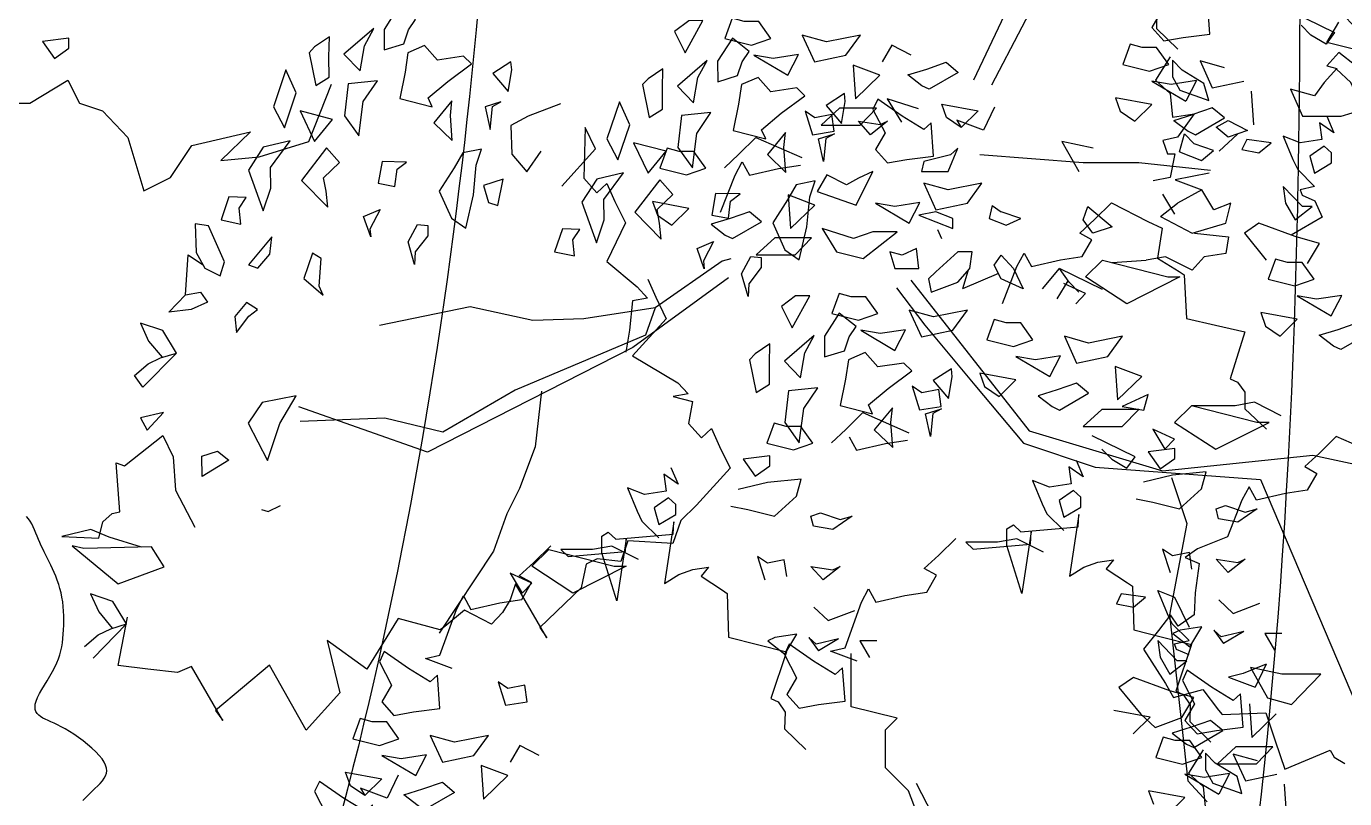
# Model space of a CAD drawing. Header units: metres. Extents: x 10 to 239, y 2 to 253.
# Drawn here: x 33.76 to 40.39, y 122.96 to 126.84 of the extents above; entities that cross this region are included whole.
import ezdxf

# ---------------------------------------------------------------- set-up
doc = ezdxf.new("R2010")
doc.units = ezdxf.units.M
doc.header["$MEASUREMENT"] = 0
doc.layers.add('1', color=7, linetype='Continuous')
doc.layers.add('cot200', color=9, linetype='Continuous')
doc.layers.add('barrera', color=7, linetype='Continuous', lineweight=0, true_color=0x9dbb63)
doc.layers.add('bloques ARBOLES', color=7, linetype='Continuous', true_color=0xb8d897)

# ---------------------------------------------------------------- blocks, each defined once
blk = doc.blocks.new('ARB5')
blk.add_lwpolyline([(-3197, -2897), (-3229, -2931), (-3262, -2963), (-3295, -2994), (-3327, -3024), (-3356, -3052), (-3383, -3079), (-3407, -3106), (-3425, -3133), (-3440, -3159), (-3449, -3186), (-3452, -3213), (-3449, -3242), (-3440, -3272), (-3425, -3304), (-3402, -3338), (-3372, -3374), (-3335, -3413), (-3294, -3452), (-3249, -3491), (-3201, -3530), (-3153, -3566), (-3104, -3600), (-3057, -3631), (-3012, -3657), (-2970, -3679), (-2931, -3699), (-2894, -3716), (-2860, -3731), (-2829, -3745), (-2800, -3759), (-2774, -3772), (-2751, -3787), (-2730, -3803), (-2714, -3821), (-2701, -3841), (-2694, -3864), (-2691, -3889), (-2694, -3919), (-2703, -3952), (-2719, -3989), (-2739, -4031), (-2764, -4075), (-2792, -4121), (-2820, -4168), (-2849, -4216), (-2877, -4264), (-2901, -4311), (-2922, -4356), (-2940, -4400), (-2954, -4443), (-2966, -4486), (-2975, -4528), (-2982, -4571), (-2987, -4615), (-2991, -4661), (-2994, -4707), (-2996, -4756), (-2997, -4805), (-2996, -4855), (-2994, -4905), (-2990, -4955), (-2985, -5004), (-2977, -5053), (-2967, -5100), (-2955, -5146), (-2942, -5190), (-2927, -5233), (-2911, -5275), (-2894, -5316), (-2877, -5355), (-2859, -5393), (-2841, -5429), (-2824, -5465), (-2806, -5499), (-2789, -5533), (-2773, -5567), (-2757, -5600), (-2741, -5633), (-2727, -5667), (-2713, -5701), (-2699, -5734), (-2686, -5768), (-2672, -5800), (-2657, -5830), (-2640, -5859), (-2621, -5885), (-2599, -5908)])
blk = doc.blocks.new('ARBOL22')
for points in [[(0.2961, 0.2167), (0.4461, 0.5042), (0.6051, 0.5828), (0.6248, 0.7006), (0.782, 0.7399), (0.9196, 0.8578), (0.9393, 1.015), (1.0179, 1.2704), (1.0375, 1.624)], [(0.2513, 0.2291), (0.3889, 0.5182), (0.6248, 0.6613), (0.7231, 0.7203), (0.9393, 0.8185), (0.9786, 0.956), (1.0565, 1.565)], [(0.7047, 0.3973), (0.7037, 0.3559), (0.7564, 0.3049)], [(-2.1403, 0.4452), (-2.2254, 0.3413), (-2.1403, 0.2657), (-2.1308, 0.2657), (-2.1119, 0.1713), (-2.0836, 0.1713), (-1.9891, 0.2279), (-1.9607, 0.1713), (-1.904, 0.1524), (-1.8413, 0.0868), (-1.8016, -0.0454), (-1.7355, -0.0123), (-1.6826, 0.067), (-1.5372, 0.1), (-1.611, 0.0296), (-1.5165, 0.039), (-1.3937, 0.0768), (-1.337, 0.2185)], [(0.8357, 0.3418), (0.8296, 0.4247)], [(0.7158, 0.3998), (0.6919, 0.3584)], [(1.0377, 0.3976), (1.1441, 0.3461), (1.1234, 0.3172), (1.0856, 0.3396), (1.0616, 0.3645)], [(1.1665, 0.3879), (1.1904, 0.3631), (1.2144, 0.3133), (1.1904, 0.3051), (1.1245, 0.3216), (1.1545, 0.3713)], [(0.6919, 0.3584), (0.7219, 0.3252)], [(0.7219, 0.3252), (0.7698, 0.3336)], [(0.7698, 0.3336), (0.8357, 0.3418)], [(0.0968, 0.29), (0.0489, 0.3149), (0.0249, 0.2734)], [(0.6381, 0.3169), (0.6201, 0.2672)], [(0.668, 0.3087), (0.6381, 0.3169)], [(0.7039, 0.3087), (0.668, 0.3087)], [(0.7339, 0.2672), (0.7039, 0.3087)], [(1.2144, 0.3133), (1.1965, 0.2636), (1.1545, 0.2969), (1.1245, 0.2636), (1.1497, 0.2567), (1.1186, 0.2222), (1.0945, 0.1891), (1.0347, 0.2056), (1.0647, 0.1394), (1.1604, 0.1394), (1.2144, 0.156), (1.1844, 0.2222), (1.1485, 0.2553)], [(0.6201, 0.2672), (0.686, 0.2507)], [(0.686, 0.2507), (0.7339, 0.2672)], [(0.7371, 0.286), (0.7012, 0.228)], [(0.743, 0.2777), (0.743, 0.2362)], [(0.7671, 0.2529), (0.743, 0.2777)], [(0.8117, 0.2756), (0.8416, 0.2092)], [(0.8716, 0.259), (0.8117, 0.2756)], [(0.743, 0.2362), (0.761, 0.2031)], [(0.8209, 0.2198), (0.7671, 0.2529)], [(0.7398, 0.2176), (0.6919, 0.2258)], [(0.6919, 0.2258), (0.7758, 0.1761)], [(0.7012, 0.228), (0.7371, 0.1949)], [(0.8021, 0.2272), (0.7398, 0.2176)], [(0.761, 0.2031), (0.833, 0.1782)], [(0.8021, 0.2272), (0.7758, 0.1761)], [(0.833, 0.1782), (0.8209, 0.2198)], [(0.8416, 0.2092), (0.9195, 0.2258)], [(0.9375, 0.201), (0.9434, 0.1181)], [(-0.7711, 0.1694), (-0.8511, 0.1394), (-0.8939, 0.1159), (-0.8913, 0.0456), (-0.8538, 0.0013), (-0.819, 0.0529)], [(0.1148, 0.1574), (0.0369, 0.1823), (0.0728, 0.1243)], [(0.3029, 0.1617), (0.2755, 0.1047), (0.2096, 0.1296), (0.2203, 0.111), (0.1844, 0.1357), (0.1725, 0.169), (0.2623, 0.1523), (0.2203, 0.111)], [(0.6919, 0.1679), (0.6022, 0.1845)], [(0.6022, 0.1845), (0.614, 0.1512)], [(0.6499, 0.1265), (0.6919, 0.1679)], [(0.7371, 0.1949), (0.743, 0.1369)], [(0.614, 0.1512), (0.6499, 0.1265)], [(0.743, 0.1369), (0.7969, 0.1451)], [(0.7466, 0.1285), (0.7937, 0.143)], [(0.7969, 0.1451), (0.7551, 0.0872)], [(0.8416, 0.1596), (0.7937, 0.143)], [(0.7998, 0.0933), (0.8716, 0.1348)], [(0.8716, 0.1348), (0.8416, 0.1596)], [(1.1245, 0.1394), (1.1424, 0.098), (1.1065, 0.1229), (1.1125, 0.0814), (1.0586, 0.0732), (1.0168, 0.0896), (1.0407, 0.0317), (1.0527, 0.007), (1.0945, -0.0345), (1.0586, -0.0428), (1.0635, -0.0563), (1.095, -0.0701), (1.1136, -0.1106), (1.0364, -0.1553)], [(-0.7674, -0.0338), (-0.684, 0.0583), (-0.7099, 0.1113), (-0.7128, -0.0143), (-0.6812, -0.0501), (-0.6559, -0.027), (-0.636, -0.0716), (-0.61, -0.1246), (-0.656, -0.22), (-0.5811, -0.283), (-0.5555, -0.3106), (-0.5926, -0.3171), (-0.5997, -0.3904), (-0.6091, -0.4443)], [(0.7466, 0.1285), (0.7817, 0.1017)], [(0.7817, 0.1017), (0.7998, 0.0933)], [(0.8509, 0.112), (0.8809, 0.1287)], [(0.8809, 0.0872), (0.8509, 0.112)], [(0.8809, 0.1287), (0.9288, 0.1038)], [(0.9288, 0.1038), (0.8809, 0.0872)], [(-0.3653, 0.0117), (-0.3294, 0.0448), (-0.2874, 0.0863), (-0.1736, 0.0366)], [(0.4693, 0.0769), (0.5113, 0.0023)], [(0.5472, 0.0602), (0.4693, 0.0769)], [(0.7551, 0.0872), (0.7192, 0.0789)], [(0.7192, 0.0789), (0.731, 0.0458)], [(0.7602, 0.0509), (0.773, 0.0956)], [(0.7969, 0.0707), (0.773, 0.0956)], [(0.8448, 0.0541), (0.7969, 0.0707)], [(0.9041, 0.0947), (0.8584, 0.0526)], [(0.8368, 0.0045), (0.6599, 0.0241), (0.5223, 0.0241), (0.2667, 0.0438)], [(0.731, 0.0458), (0.7491, 0.0458)], [(0.7491, 0.0458), (0.7371, -0.0122)], [(0.7602, 0.0509), (0.815, 0.0292)], [(0.815, 0.0292), (0.8448, 0.0541)], [(-0.3749, -0.098), (-0.339, -0.007), (-0.3211, 0.0261)], [(-0.3211, 0.0261), (-0.3031, -0.007)], [(-0.3031, -0.007), (-0.2313, 0.0097)], [(-0.2313, 0.0097), (-0.1773, 0.0179)], [(0.7371, -0.0122), (0.6951, -0.0204)], [(0.7914, -0.0097), (0.7496, -0.0181)], [(0.7496, -0.0181), (0.8155, -0.043)], [(0.8334, -0.0015), (0.7914, -0.0097)], [(0.7491, -0.1032), (0.7192, -0.0537)], [(0.8155, -0.043), (0.7555, -0.0761)], [(0.8454, -0.0925), (0.8155, -0.043)], [(0.2974, -0.0817), (0.2896, -0.1137)], [(0.2974, -0.0817), (0.3196, -0.097)], [(0.3675, -0.1137), (0.3196, -0.097)], [(0.3224, -0.3238), (0.3583, -0.2327), (0.3762, -0.1996), (0.3942, -0.2327), (0.466, -0.2161), (0.52, -0.2078), (0.5439, -0.1665), (0.5139, -0.1499), (0.5498, -0.1167), (0.5918, -0.0752), (0.682, -0.1209), (0.7179, -0.1376), (0.706, -0.212), (0.7599, -0.2453), (0.7719, -0.2535), (0.7778, -0.3612), (0.8496, -0.3777), (0.9216, -0.3943), (0.8855, -0.5103), (0.9037, -0.5185), (0.9216, -0.5434), (0.9216, -0.5847), (0.9755, -0.6345)], [(0.5219, -0.1174), (0.534, -0.0843)], [(0.534, -0.0843), (0.5938, -0.1341)], [(0.7137, -0.1092), (0.7555, -0.0761)], [(0.8873, -0.0761), (0.8454, -0.0925)], [(0.8752, -0.1257), (0.8873, -0.0761)], [(0.2896, -0.1137), (0.3316, -0.1302)], [(0.3316, -0.1302), (0.3675, -0.1137)], [(0.5458, -0.1505), (0.5219, -0.1174)], [(0.7137, -0.1092), (0.7914, -0.1505)], [(0.7914, -0.1505), (0.8752, -0.1257)], [(1.0766, -0.2249), (1.1065, -0.1754), (1.0466, -0.1587), (0.9568, -0.1256), (0.9209, -0.1505), (0.9748, -0.2167)], [(0.1727, -0.1638), (0.1623, -0.1417)], [(0.5938, -0.1341), (0.5458, -0.1505)], [(0.7975, -0.1505), (0.8813, -0.1589)], [(0.8813, -0.1589), (0.8752, -0.2003)], [(-1.6986, -0.3025), (-1.6916, -0.2037), (-1.6541, -0.2296)], [(-0.3497, -0.2135), (-0.3706, -0.2193), (-0.5363, -0.3345), (-0.5603, -0.4025), (-0.8832, -0.5386), (-1.0617, -0.6423), (-1.205, -0.6077), (-1.4148, -0.6158)], [(0.3017, -0.2296), (0.3196, -0.2048)], [(0.3196, -0.2048), (0.3496, -0.2379)], [(0.5279, -0.2582), (0.5699, -0.2169)], [(0.5699, -0.2169), (0.7316, -0.2582)], [(0.5938, -0.223), (0.6776, -0.2169)], [(0.7255, -0.2085), (0.6776, -0.2169)], [(0.7914, -0.2416), (0.7255, -0.2085)], [(0.8214, -0.2085), (0.7914, -0.2416)], [(0.8752, -0.2003), (0.8214, -0.2085)], [(-0.3553, -0.2607), (-0.5919, -0.433), (-1.0999, -0.6914), (-1.4181, -0.5798)], [(0.2364, -0.2438), (0.2238, -0.2876)], [(0.3125, -0.2497), (0.2238, -0.2876)], [(0.3196, -0.2627), (0.3017, -0.2296)], [(0.3496, -0.2379), (0.3735, -0.2876)], [(0.4214, -0.2876), (0.4634, -0.2379)], [(0.5698, -0.2894), (0.4634, -0.2379)], [(0.4873, -0.271), (0.4634, -0.2379)], [(0.6297, -0.3245), (0.5279, -0.2582)], [(0.7614, -0.2582), (0.6297, -0.3245)], [(0.7316, -0.2582), (0.7614, -0.2582)], [(-0.5551, -0.2641), (-0.5351, -0.3087), (-0.5092, -0.3617), (-0.5926, -0.4537), (-0.4803, -0.5201), (-0.4546, -0.5477), (-0.4917, -0.5541), (-0.4445, -0.5667), (-0.454, -0.6206), (-0.4224, -0.6564), (-0.3971, -0.6333), (-0.3771, -0.6778), (-0.3511, -0.7309), (-0.4345, -0.8229), (-0.4734, -0.8604), (-0.4925, -0.9173), (-0.6041, -0.9112), (-0.6213, -0.9624), (-0.68, -0.9552), (-0.7071, -0.9687), (-0.7193, -1.0275), (-0.8221, -1.1255), (-0.8043, -1.1506), (-0.8817, -1.017), (-0.8951, -1.0568), (-0.9143, -1.0882), (-0.9415, -1.117), (-1.0083, -1.082), (-1.057, -1.1225), (-1.0686, -1.1313), (-1.1726, -1.1026), (-1.2111, -1.1654), (-1.2498, -1.2283), (-1.3483, -1.1572), (-1.3165, -1.287), (-1.3999, -1.379), (-1.491, -1.2187), (-1.6242, -1.3301), (-1.6064, -1.3552), (-1.6838, -1.2216), (-1.7184, -1.2364), (-1.7915, -1.2279), (-1.8649, -1.2192), (-1.8417, -1.1)], [(0.0601, -0.2856), (0.1301, -0.3773), (0.2543, -0.5256), (0.3747, -0.669), (0.5514, -0.7291), (0.9606, -0.7594), (1.1512, -1.2067), (1.2148, -1.3558), (1.3427, -1.5344)], [(0.0955, -0.2667), (0.3885, -0.6389), (0.7185, -0.7382), (1.0902, -0.6989), (1.7287, -0.836)], [(0.3735, -0.2876), (0.3196, -0.2627)], [(0.4843, -0.2679), (0.4573, -0.3125)], [(0.5279, -0.2996), (0.474, -0.2749)], [(0.5113, -0.2959), (0.4873, -0.271)], [(0.504, -0.3245), (0.5279, -0.2996)], [(-0.5363, -0.3345), (-0.7129, -0.3623), (-0.8393, -0.3665), (-0.9941, -0.3327), (-1.2186, -0.3785)], [(-1.7208, -0.4467), (-1.8036, -0.5311), (-1.8243, -0.5023), (-1.791, -0.4736), (-1.7598, -0.4588), (-1.7208, -0.4467), (-1.7546, -0.391), (-1.8095, -0.3726), (-1.7896, -0.4171), (-1.7559, -0.457)], [(-0.8176, -0.541), (-0.8334, -0.6781), (-0.8722, -0.7816), (-0.9038, -0.844), (-0.9365, -0.9367), (-1.0706, -1.1395)], [(1.0118, -0.6015), (0.9459, -0.5684), (0.898, -0.5768), (0.7903, -0.5768), (0.7483, -0.6181), (0.8501, -0.6844), (0.9818, -0.6181), (0.952, -0.6181), (0.7903, -0.5768)], [(-0.1007, -0.6685), (-0.0648, -0.6354), (-0.0228, -0.5938), (0.0911, -0.6436)], [(-1.8073, -0.9263), (-1.8876, -0.9015), (-1.9325, -0.8825), (-2.0041, -0.9), (-1.9124, -0.9039), (-1.9031, -0.8636), (-1.88, -0.8434), (-1.8605, -0.8395), (-1.8696, -0.7184), (-1.8495, -0.7256), (-1.7543, -0.6502), (-1.7285, -0.7032), (-1.7228, -0.7854), (-1.6751, -0.8774)], [(0.5686, -0.6844), (0.5926, -0.7092), (0.6304, -0.7316), (0.6511, -0.7028), (0.5447, -0.6513)], [(-0.0565, -0.654), (-0.0385, -0.6871)], [(-0.0385, -0.6871), (0.0333, -0.6705)], [(0.0333, -0.6705), (0.0873, -0.6623)], [(1.2621, -0.7025), (1.1483, -0.6528), (1.1063, -0.6943), (1.0704, -0.7274), (1.1003, -0.744), (1.0765, -0.7854), (1.0224, -0.7936), (0.9506, -0.8102), (0.9327, -0.7771), (0.9147, -0.8102), (0.8788, -0.9013), (0.8053, -0.9308), (0.7741, -0.9519), (0.8088, -0.9666), (0.7992, -1.0396), (0.7963, -1.0942), (0.7574, -1.122), (0.738, -1.0938), (0.7085, -1.1327), (0.6713, -1.1786), (0.7255, -1.2638), (0.7455, -1.2979), (0.8185, -1.2789), (0.8568, -1.3293), (0.8662, -1.3404), (0.974, -1.3359), (0.9973, -1.4058), (1.0209, -1.4758), (1.1328, -1.4286), (1.1427, -1.4459), (1.1692, -1.4613)], [(0.5044, -0.7116), (0.5223, -0.753), (0.4864, -0.7281), (0.4923, -0.7696), (0.4385, -0.7779), (0.3966, -0.7614), (0.4205, -0.8194), (0.4326, -0.8441), (0.4744, -0.8856)], [(-0.4976, -0.7297), (-0.4796, -0.7711), (-0.5155, -0.7462), (-0.5096, -0.7877), (-0.5634, -0.796), (-0.6053, -0.7795), (-0.5814, -0.8375), (-0.5694, -0.8622), (-0.5275, -0.9037)], [(0.6528, -0.8069), (0.6948, -0.8153), (0.7607, -0.8318), (0.8146, -0.7822), (0.8266, -0.7407), (0.7428, -0.7489), (0.671, -0.7656)], [(-0.3491, -0.825), (-0.3071, -0.8334), (-0.2412, -0.8499), (-0.1873, -0.8003), (-0.1753, -0.7588), (-0.2591, -0.767), (-0.331, -0.7837)], [(0.741, -0.7545), (0.7789, -0.8679), (0.7354, -1.0938), (0.7809, -1.5045), (0.829, -1.5566)], [(-1.51, -0.8334), (-1.4942, -0.8387), (-1.4632, -0.8239)], [(0.4238, -0.9392), (0.3579, -0.9061), (0.31, -0.9145), (0.2317, -0.914), (0.2503, -0.9317), (0.3918, -0.9194), (0.3936, -0.8887), (0.3706, -1.0414), (0.3336, -0.9224), (0.3336, -0.8811), (0.3494, -0.8713), (0.368, -0.8889), (0.5095, -0.8766), (0.5113, -0.8459), (0.4883, -0.9986), (0.5236, -0.9759), (0.5583, -0.9634), (0.5975, -0.958), (0.5789, -0.9799), (0.6319, -1.0145), (0.6438, -1.023), (0.6471, -1.1308), (0.7185, -1.149), (0.7901, -1.1673), (0.7513, -1.2824), (0.7692, -1.2911), (0.7865, -1.3163), (0.7856, -1.3577), (0.8382, -1.4087)], [(-0.5781, -0.9573), (-0.644, -0.9242), (-0.6919, -0.9326), (-0.7702, -0.9321), (-0.7516, -0.9498), (-0.6101, -0.9375), (-0.6083, -0.9068), (-0.6314, -1.0595), (-0.6683, -0.9405), (-0.6683, -0.8992), (-0.6525, -0.8894), (-0.6339, -0.907), (-0.4924, -0.8947), (-0.4906, -0.864), (-0.5137, -1.0167), (-0.4783, -0.994), (-0.4437, -0.9815), (-0.4045, -0.976), (-0.423, -0.998), (-0.37, -1.0326), (-0.3582, -1.0411), (-0.3548, -1.1489), (-0.2834, -1.1671), (-0.2118, -1.1854), (-0.2507, -1.3005), (-0.2327, -1.3092), (-0.2154, -1.3344), (-0.2164, -1.3758), (-0.1637, -1.4268)], [(-0.0369, -1.2083), (-0.1028, -1.1835), (-0.0669, -1.1751), (-0.0264, -1.0623), (-0.0085, -1.0292), (0.0095, -1.0623), (0.0813, -1.0457), (0.1353, -1.0375), (0.1592, -0.9961), (0.1292, -0.9795), (0.1651, -0.9464), (0.2071, -0.9049)], [(-1.0389, -1.2264), (-1.1048, -1.2016), (-1.0689, -1.1932), (-1.0283, -1.0804), (-1.0104, -1.0473), (-0.9924, -1.0804), (-0.9206, -1.0638), (-0.8666, -1.0556), (-0.8427, -1.0142), (-0.8727, -0.9976), (-0.8368, -0.9645), (-0.7948, -0.923)], [(0.7428, -0.9477), (0.7187, -0.9313)], [(0.7187, -0.9313), (0.7369, -0.9892)], [(0.7848, -0.9395), (0.7428, -0.9477)], [(0.7907, -0.9808), (0.7848, -0.9395)], [(-0.2832, -0.9494), (-0.2651, -1.0073)], [(-0.2591, -0.9658), (-0.2832, -0.9494)], [(-0.2171, -0.9576), (-0.2591, -0.9658)], [(-0.2112, -0.9989), (-0.2171, -0.9576)], [(-0.1214, -1.0073), (-0.1513, -0.9742)], [(-0.1513, -0.9742), (-0.0974, -0.9825)], [(-0.0794, -0.9742), (-0.1214, -1.0073)], [(-0.0974, -0.9825), (-0.0794, -0.9742)], [(0.8507, -0.9561), (0.9045, -0.9644)], [(0.8805, -0.9892), (0.8507, -0.9561)], [(0.9225, -0.9561), (0.8805, -0.9892)], [(0.9045, -0.9644), (0.9225, -0.9561)], [(-1.927, -1.2008), (-1.8443, -1.1164), (-1.8781, -1.0607), (-1.933, -1.0422), (-1.9131, -1.0868), (-1.8794, -1.1266)], [(0.7847, -1.1931), (0.7532, -1.1793), (0.7483, -1.1658), (0.7842, -1.1575), (0.7424, -1.116), (0.7303, -1.0913), (0.7065, -1.0333), (0.7483, -1.0498), (0.7842, -1.1244)], [(-0.1444, -1.0752), (-0.1084, -1.1083)], [(0.8576, -1.0571), (0.8935, -1.0902)], [(0.8935, -1.0902), (0.9594, -1.0653)], [(-0.1084, -1.1083), (-0.0426, -1.0834)], [(-1.9478, -1.1719), (-1.9145, -1.1433), (-1.8833, -1.1285), (-1.8443, -1.1164)], [(0.7617, -1.1317), (0.7438, -1.1399)], [(0.7438, -1.1399), (0.7858, -1.173)], [(0.8157, -1.1233), (0.7617, -1.1317)], [(0.7858, -1.173), (0.8157, -1.1233)], [(0.8455, -1.1317), (0.8696, -1.1648)], [(0.8635, -1.1481), (0.8455, -1.1317)], [(0.9192, -1.1355), (0.8635, -1.1481)], [(0.9192, -1.1355), (0.8696, -1.1648)], [(1.0134, -1.1399), (0.9714, -1.1399)], [(0.9714, -1.1399), (0.9953, -1.1812)], [(-0.2402, -1.1498), (-0.2582, -1.158)], [(-0.2582, -1.158), (-0.2162, -1.1911)], [(-0.1862, -1.1414), (-0.2402, -1.1498)], [(-0.2162, -1.1911), (-0.1862, -1.1414)], [(-0.1384, -1.1662), (-0.1564, -1.1498)], [(-0.1564, -1.1498), (-0.1323, -1.1829)], [(-0.0828, -1.1536), (-0.1384, -1.1662)], [(-0.0828, -1.1536), (-0.1323, -1.1829)], [(0.0115, -1.158), (-0.0305, -1.158)], [(-0.0305, -1.158), (-0.0067, -1.1993)], [(-0.373, -2.0299), (-0.184, -2.011), (-0.1934, -2.0393), (-0.0611, -1.9259), (-0.0611, -1.8598), (-0.0422, -1.8315), (0.0334, -1.8126), (0.0807, -1.7653), (0.0334, -1.652), (0.1185, -1.6047), (0.0901, -1.5292), (0.0334, -1.4725), (0.0334, -1.378), (0.0618, -1.3497), (-0.0516, -1.3213), (-0.0516, -1.1891)], [(0.7797, -1.231), (0.7678, -1.2559)], [(0.8396, -1.2725), (0.7797, -1.231)], [(0.9748, -1.2155), (0.9175, -1.2392)], [(0.9748, -1.2155), (0.9475, -1.2725)], [(0.7678, -1.2559), (0.7976, -1.3138)], [(0.9175, -1.2392), (0.8816, -1.2476)], [(0.8816, -1.2476), (0.9475, -1.2725)], [(0.8935, -1.3056), (0.8396, -1.2725)], [(0.9114, -1.289), (0.8935, -1.3056)], [(0.9175, -1.3718), (0.9114, -1.289)], [(0.6456, -1.3885), (0.6876, -1.3471), (0.5979, -1.3305)], [(0.7976, -1.3138), (0.7737, -1.3552)], [(0.9332, -1.314), (0.9391, -1.3969), (0.9991, -1.3389)], [(0.7737, -1.3552), (0.8037, -1.3885)], [(0.7199, -1.3967), (0.7019, -1.4464)], [(0.7498, -1.4049), (0.7199, -1.3967)], [(0.8037, -1.3885), (0.8516, -1.3801)], [(0.8516, -1.3801), (0.9175, -1.3718)], [(-0.8233, -1.4417), (-0.8712, -1.4168), (-0.8952, -1.4583)], [(0.7858, -1.4049), (0.7498, -1.4049)], [(0.8189, -1.4277), (0.783, -1.4856)], [(0.8157, -1.4464), (0.7858, -1.4049)], [(0.7019, -1.4464), (0.7678, -1.4629)], [(0.7678, -1.4629), (0.8157, -1.4464)], [(0.8489, -1.4608), (0.8248, -1.4359)], [(0.8248, -1.4359), (0.8248, -1.4774)], [(0.9028, -1.4939), (0.8489, -1.4608)], [(0.9534, -1.4547), (0.8935, -1.438)], [(0.8935, -1.438), (0.9235, -1.5044)], [(-1.172, -1.4903), (-1.1994, -1.5473), (-1.2653, -1.5224), (-1.2546, -1.541), (-1.2905, -1.5163), (-1.3024, -1.483), (-1.2126, -1.4997), (-1.2546, -1.541)], [(0.7737, -1.4878), (0.8576, -1.5375)], [(0.8217, -1.496), (0.7737, -1.4878)], [(0.783, -1.4856), (0.8189, -1.5187)], [(0.8839, -1.4865), (0.8217, -1.496)], [(0.8248, -1.4774), (0.8428, -1.5105)], [(0.8839, -1.4865), (0.8576, -1.5375)], [(0.9148, -1.5354), (0.9028, -1.4939)], [(0.9235, -1.5044), (1.0014, -1.4878)], [(0.109, -1.5103), (0.2413, -1.7653), (0.2791, -1.7748), (0.3453, -1.7276), (0.3453, -1.8598), (0.3736, -1.8976), (0.5627, -1.8031), (0.5627, -1.8882), (0.7895, -1.652), (0.7706, -1.6142), (0.78, -1.5953)], [(0.684, -1.5291), (0.6958, -1.5624)], [(0.7737, -1.5457), (0.684, -1.5291)], [(0.8189, -1.5187), (0.8248, -1.5767)], [(0.8428, -1.5105), (0.9148, -1.5354)], [(1.0193, -1.5126), (1.0252, -1.5955)], [(0.7317, -1.5871), (0.7737, -1.5457)]]:
    blk.add_lwpolyline(points)
for points in [[(-1.1579, 0.3183), (-1.1465, 0.3523), (-1.1291, 0.3781), (-1.1706, 0.411), (-1.2072, 0.3538), (-1.2068, 0.3031)], [(-0.4886, 0.3487), (-0.4627, 0.2957), (-0.4184, 0.3755), (-0.4537, 0.3749)], [(-0.3464, 0.3811), (-0.3643, 0.3314), (-0.2985, 0.3149), (-0.2505, 0.3314), (-0.2805, 0.3729), (-0.3164, 0.3729)], [(-1.9866, 0.3318), (-2.0525, 0.3235), (-2.0225, 0.282), (-1.9866, 0.3069)], [(-1.3423, 0.3353), (-1.379, 0.3105), (-1.3927, 0.296), (-1.3762, 0.2148), (-1.3431, 0.2352), (-1.3436, 0.286)], [(-1.3065, 0.2925), (-1.2665, 0.2512), (-1.2557, 0.3133), (-1.2326, 0.3561)], [(-0.382, 0.2243), (-0.3331, 0.2395), (-0.3217, 0.2735), (-0.3043, 0.2993), (-0.3457, 0.3321), (-0.3823, 0.2749)], [(-0.0649, 0.29), (-0.029, 0.3398), (-0.1128, 0.3231), (-0.1728, 0.3398), (-0.1428, 0.2734)], [(-1.1685, 0.1828), (-1.0881, 0.1622), (-1.0981, 0.1846), (-1.0496, 0.2251), (-0.9911, 0.2687), (-1.0109, 0.2878), (-1.0754, 0.278), (-1.107, 0.3138), (-1.148, 0.296), (-1.1553, 0.2479)], [(-0.8933, 0.2737), (-0.9381, 0.2444), (-0.9005, 0.2002), (-0.8913, 0.2541)], [(-0.4309, 0.2344), (-0.4078, 0.2772), (-0.4816, 0.2136), (-0.4416, 0.1724)], [(-0.1823, 0.2913), (-0.2446, 0.2818), (-0.2925, 0.29), (-0.2087, 0.2403)], [(-0.041, 0.1823), (0.0189, 0.2403), (-0.0469, 0.2651)], [(0.2131, 0.2475), (0.1413, 0.206), (0.1232, 0.2144), (0.0881, 0.2412), (0.1352, 0.2557), (0.1831, 0.2723)], [(-1.4245, 0.1967), (-1.4499, 0.2534), (-1.4807, 0.1619), (-1.4536, 0.1101)], [(-0.5175, 0.2564), (-0.5541, 0.2317), (-0.5678, 0.2172), (-0.5514, 0.1359), (-0.5182, 0.1564), (-0.5187, 0.2071)], [(-0.1663, 0.1898), (-0.1861, 0.209), (-0.2505, 0.1992), (-0.2821, 0.235), (-0.3232, 0.2172), (-0.3305, 0.1691), (-0.3437, 0.104), (-0.2632, 0.0834), (-0.2733, 0.1057), (-0.2247, 0.1462)], [(-1.2236, 0.2267), (-1.2961, 0.2195), (-1.3051, 0.1403), (-1.2694, 0.0904), (-1.2585, 0.1752)], [(-1.0428, 0.1406), (-1.0394, 0.1773), (-1.0839, 0.1228), (-1.0386, 0.0787)], [(-0.957, 0.1623), (-0.945, 0.106), (-0.9393, 0.1628), (-0.918, 0.1746)], [(-0.6251, 0.1746), (-0.6558, 0.0831), (-0.6288, 0.0313), (-0.5996, 0.1179)], [(-0.0757, 0.1213), (-0.0664, 0.1752), (-0.0685, 0.1949), (-0.1133, 0.1656)], [(0.0022, 0.156), (0.032, 0.098), (0.0081, 0.0567), (0.0381, 0.0234), (0.086, 0.0318), (0.1519, 0.0401), (0.1458, 0.1229), (0.1279, 0.1063), (0.074, 0.1394), (0.0141, 0.1809)], [(-1.4149, 0.152), (-1.379, 0.0767), (-1.3344, 0.1312)], [(-0.4803, 0.0615), (-0.4446, 0.0116), (-0.4336, 0.0964), (-0.3988, 0.1479), (-0.4712, 0.1406)], [(-0.1656, 0.1513), (-0.1475, 0.0934), (-0.0936, 0.1018), (-0.0996, 0.1431), (-0.1416, 0.1349)], [(-0.0295, 0.1167), (0.011, 0.1589), (-0.0804, 0.1589), (-0.126, 0.1167)], [(-0.2138, -0.0001), (-0.218, 0.0618), (-0.2145, 0.0985), (-0.2591, 0.044)], [(0.0202, 0.1182), (0.0381, 0.1265), (-0.0039, 0.0934), (-0.0337, 0.1265)], [(-1.5061, 0.0626), (-1.5427, 0.0054), (-1.5066, -0.0952), (-1.4876, -0.0385), (-1.4881, 0.0122), (-1.4397, 0.0781)], [(-0.59, 0.0731), (-0.5542, -0.0022), (-0.5096, 0.0524)], [(-0.1144, 0.084), (-0.1202, 0.0272), (-0.1322, 0.0835), (-0.0931, 0.0957)], [(0.9568, 0.0483), (0.9868, 0.0732), (0.9268, 0.0814), (0.9148, 0.0565)], [(-1.4114, -0.0198), (-1.3463, -0.086), (-1.3504, -0.0467), (-1.3567, -0.013), (-1.3178, 0.0245), (-1.3495, 0.0605)], [(-1.0126, 0.0485), (-1.034, 0.0113), (-1.0706, -0.0459), (-1.0407, -0.1127), (-1.0052, -0.1374), (-0.9863, -0.0553), (-0.9792, 0.0181), (-0.9659, 0.0579)], [(-0.5249, 0.0105), (-0.459, -0.006), (-0.411, 0.0105), (-0.441, 0.052), (-0.4769, 0.052), (-0.5069, 0.0602)], [(0.122, 0.0023), (0.1878, 0.0023), (0.2117, 0.0602), (0.1938, 0.0438), (0.1279, 0.0271)], [(1.1365, 0.0483), (1.1186, 0.0649), (1.0827, 0.0401), (1.0945, -0.0014), (1.1365, 0.0234)], [(-1.1748, 0.0081), (-1.1515, 0.0256), (-1.2122, 0.0269), (-1.2214, -0.0268), (-1.1804, -0.0344)], [(-0.0398, -0.0806), (0.0022, 0.0023), (-0.0337, -0.0142), (-0.0637, -0.0308), (-0.1116, -0.006), (-0.1356, -0.0475)], [(-0.9255, -0.082), (-0.9123, -0.0169), (-0.9612, -0.0321), (-0.949, -0.0741)], [(-0.6812, -0.0163), (-0.7178, -0.0735), (-0.6818, -0.174), (-0.6627, -0.1174), (-0.6632, -0.0666), (-0.6148, -0.0007)], [(-0.5256, -0.1256), (-0.5318, -0.0918), (-0.493, -0.0543), (-0.5247, -0.0183), (-0.5866, -0.0986), (-0.5214, -0.1648)], [(-0.1878, -0.0304), (-0.2091, -0.0675), (-0.2457, -0.1247), (-0.2159, -0.1916), (-0.1804, -0.2162), (-0.1615, -0.1341), (-0.1544, -0.0607), (-0.141, -0.0209)], [(0.1579, -0.0925), (0.2358, -0.0759), (0.2717, -0.0262), (0.1878, -0.0428), (0.1279, -0.0262)], [(-1.5654, -0.0881), (-1.548, -0.0623), (-1.5911, -0.0606), (-1.6102, -0.1174), (-1.5611, -0.1275)], [(-0.3499, -0.0708), (-0.3267, -0.0532), (-0.3874, -0.0519), (-0.3966, -0.1057), (-0.3555, -0.1132)], [(-0.2015, -0.1386), (-0.1416, -0.0806), (-0.2075, -0.0557)], [(1.0647, -0.0843), (1.0168, -0.0345), (1.0227, -0.0759), (1.0466, -0.1174), (1.0886, -0.0843)], [(-1.2421, -0.14), (-1.24, -0.1596), (-1.258, -0.1092), (-1.2171, -0.0915)], [(-0.5309, -0.1054), (-0.495, -0.1302), (-0.453, -0.0888), (-0.5428, -0.0722)], [(-0.3633, -0.155), (-0.3452, -0.1634), (-0.2733, -0.1219), (-0.3033, -0.097), (-0.3512, -0.1137), (-0.3984, -0.1282)], [(0.092, -0.1256), (0.1183, -0.0746), (0.0561, -0.0841), (0.0081, -0.0759)], [(0.1999, -0.1386), (0.1999, -0.1137), (0.1579, -0.097), (0.116, -0.1054)], [(-1.6313, -0.1544), (-1.6413, -0.1321), (-1.6746, -0.1272), (-1.672, -0.1976), (-1.6502, -0.2365), (-1.6129, -0.2555), (-1.6015, -0.2213)], [(-1.0992, -0.1311), (-1.099, -0.1564), (-1.1301, -0.1965), (-1.1317, -0.2276), (-1.1478, -0.1716), (-1.1247, -0.1288)], [(-1.5427, -0.2285), (-1.5191, -0.2364), (-1.49, -0.2019), (-1.4846, -0.1596)], [(-0.7662, -0.1394), (-0.7853, -0.1962), (-0.7362, -0.2063), (-0.7405, -0.167), (-0.7232, -0.1412)], [(-0.19, -0.2041), (-0.1495, -0.1619), (-0.2409, -0.1619), (-0.2865, -0.2041)], [(-0.1236, -0.1386), (-0.0877, -0.1965), (-0.0218, -0.213), (0.062, -0.1468), (0.0022, -0.1468), (-0.0457, -0.1634)], [(-0.4172, -0.2188), (-0.4151, -0.2384), (-0.4331, -0.1881), (-0.3923, -0.1704)], [(0.074, -0.2048), (0.0441, -0.1965), (0.0561, -0.2379), (0.116, -0.2379), (0.1099, -0.1881)], [(-1.3844, -0.1995), (-1.4054, -0.262), (-1.358, -0.3031), (-1.3679, -0.2808), (-1.3627, -0.2131)], [(-0.2744, -0.21), (-0.2742, -0.2352), (-0.3052, -0.2754), (-0.3068, -0.3065), (-0.3229, -0.2505), (-0.2998, -0.2077)], [(0.1458, -0.2959), (0.2117, -0.271), (0.2417, -0.2379), (0.2478, -0.1965), (0.2117, -0.1965), (0.1579, -0.2461), (0.1399, -0.2627)], [(0.9976, -0.2141), (0.9796, -0.2638), (1.0455, -0.2803), (1.0934, -0.2638), (1.0635, -0.2223), (1.0276, -0.2223)], [(-1.7393, -0.3456), (-1.6986, -0.3025), (-1.6615, -0.296), (-1.6436, -0.3209), (-1.6846, -0.3388)], [(-1.5477, -0.3215), (-1.5767, -0.3561), (-1.5725, -0.3954), (-1.5415, -0.3552), (-1.5199, -0.339)], [(-0.2239, -0.3315), (-0.1981, -0.3845), (-0.1538, -0.3047), (-0.1891, -0.3053)], [(-0.0818, -0.2991), (-0.0997, -0.3488), (-0.0338, -0.3653), (0.0141, -0.3488), (-0.0159, -0.3073), (-0.0518, -0.3073)], [(1.1353, -0.3549), (1.1616, -0.3039), (1.0994, -0.3134), (1.0514, -0.3052)], [(-0.1174, -0.4559), (-0.0685, -0.4407), (-0.057, -0.4067), (-0.0397, -0.3809), (-0.0811, -0.348), (-0.1177, -0.4052)], [(0.1997, -0.3902), (0.2356, -0.3404), (0.1518, -0.357), (0.0918, -0.3404), (0.1218, -0.4068)], [(0.9735, -0.3798), (1.0094, -0.4045), (1.0514, -0.3632), (0.9617, -0.3465)], [(0.0823, -0.3888), (0.02, -0.3984), (-0.0279, -0.3902), (0.0559, -0.4399)], [(0.3979, -0.4136), (0.3679, -0.3721), (0.332, -0.3721), (0.302, -0.3638), (0.2841, -0.4136), (0.35, -0.43)], [(1.2311, -0.3963), (1.1593, -0.4378), (1.1412, -0.4294), (1.1061, -0.4025), (1.1532, -0.388), (1.2012, -0.3714)], [(-0.2529, -0.4238), (-0.2895, -0.4485), (-0.3032, -0.463), (-0.2867, -0.5443), (-0.2536, -0.5238), (-0.2541, -0.473)], [(-0.1662, -0.4457), (-0.1432, -0.4029), (-0.217, -0.4666), (-0.177, -0.5078)], [(0.5056, -0.4715), (0.5835, -0.4549), (0.6194, -0.4052), (0.5356, -0.4218), (0.4757, -0.4052)], [(0.0984, -0.4903), (0.0786, -0.4712), (0.0141, -0.481), (-0.0175, -0.4452), (-0.0586, -0.463), (-0.0659, -0.5111), (-0.0791, -0.5762), (0.0014, -0.5968), (-0.0086, -0.5745), (0.0399, -0.534)], [(0.4038, -0.4631), (0.3559, -0.4549), (0.4397, -0.5047), (0.4661, -0.4536)], [(0.189, -0.5588), (0.1982, -0.505), (0.1961, -0.4853), (0.1514, -0.5146)], [(0.6015, -0.4798), (0.6074, -0.5626), (0.6674, -0.5047)], [(0.278, -0.5295), (0.3139, -0.5542), (0.3559, -0.5129), (0.2661, -0.4963)], [(0.4457, -0.5791), (0.4638, -0.5875), (0.5356, -0.546), (0.5056, -0.5211), (0.4577, -0.5378), (0.4106, -0.5523)], [(-1.5431, -0.62), (-1.4954, -0.712), (-1.4649, -0.6211), (-1.4243, -0.5526), (-1.5084, -0.5686)], [(-0.2157, -0.6187), (-0.18, -0.6686), (-0.169, -0.5838), (-0.1342, -0.5323), (-0.2066, -0.5396)], [(0.099, -0.5288), (0.1171, -0.5868), (0.171, -0.5784), (0.1651, -0.5371), (0.1231, -0.5453)], [(0.6832, -0.5491), (0.6182, -0.5791), (0.672, -0.5875)], [(0.0509, -0.6803), (0.0466, -0.6184), (0.0501, -0.5817), (0.0055, -0.6362)], [(0.1502, -0.5962), (0.1445, -0.653), (0.1325, -0.5967), (0.1715, -0.5844)], [(0.5224, -0.6282), (0.6189, -0.6282), (0.6595, -0.586), (0.5681, -0.586)], [(-1.7935, -0.637), (-1.7529, -0.5938), (-1.8094, -0.6065)], [(-0.2602, -0.6697), (-0.1943, -0.6861), (-0.1464, -0.6697), (-0.1764, -0.6282), (-0.2123, -0.6282), (-0.2423, -0.6199)], [(0.7483, -0.6595), (0.6944, -0.6348), (0.7244, -0.6844)], [(0.7487, -0.6827), (0.6828, -0.691), (0.7128, -0.7325), (0.7487, -0.7076)], [(-1.5913, -0.7114), (-1.6575, -0.7522), (-1.6579, -0.7015), (-1.6189, -0.6894)], [(-0.2532, -0.7008), (-0.3191, -0.7091), (-0.2891, -0.7506), (-0.2532, -0.7257)], [(-0.5035, -0.8042), (-0.5394, -0.8291), (-0.5275, -0.8706), (-0.4855, -0.8457), (-0.4855, -0.8208)], [(0.4984, -0.7861), (0.4625, -0.811), (0.4744, -0.8525), (0.5164, -0.8276), (0.5164, -0.8027)], [(-0.1274, -0.8417), (-0.0794, -0.8583), (-0.0495, -0.8499), (-0.0974, -0.883), (-0.1453, -0.8748), (-0.1513, -0.8499)], [(0.8745, -0.8236), (0.9225, -0.8402), (0.9525, -0.8318), (0.9045, -0.8649), (0.8566, -0.8567), (0.8507, -0.8318)], [(-1.9786, -0.9229), (-1.8651, -1.0171), (-1.7511, -0.9755), (-1.7827, -0.9257), (-1.9496, -0.9296)], [(-0.6379, -0.9739), (-0.6081, -0.9739), (-0.7399, -1.0401), (-0.8417, -0.9739), (-0.7997, -0.9326)], [(-0.8417, -1.0153), (-0.8955, -0.9906), (-0.8655, -1.0401)], [(0.6465, -1.0747), (0.6765, -1.0498), (0.6165, -1.0416), (0.6045, -1.0664)], [(-0.1868, -1.2497), (-0.2107, -1.291), (-0.1807, -1.3243), (-0.1328, -1.3159), (-0.0669, -1.3076), (-0.073, -1.2248), (-0.091, -1.2414), (-0.1448, -1.2083), (-0.2048, -1.1668), (-0.2166, -1.1917)], [(0.7363, -1.2404), (0.7783, -1.2073), (0.7544, -1.2073), (0.7065, -1.1575), (0.7124, -1.1989)], [(-1.1888, -1.2678), (-1.2126, -1.3091), (-1.1827, -1.3424), (-1.1347, -1.334), (-1.0689, -1.3257), (-1.0749, -1.2429), (-1.0929, -1.2595), (-1.1468, -1.2264), (-1.2067, -1.1849), (-1.2186, -1.2098)], [(0.9779, -1.2988), (1.0377, -1.3153), (1.1096, -1.2408), (1.0138, -1.2408), (0.9359, -1.2242)], [(-0.8592, -1.2678), (-0.9012, -1.276), (-0.9252, -1.2595), (-0.9071, -1.3175), (-0.8532, -1.3091)], [(0.6645, -1.3397), (0.7004, -1.3728), (0.7662, -1.3479), (0.7962, -1.2984), (0.7363, -1.2817), (0.6465, -1.2486), (0.6106, -1.2735)], [(-1.2665, -1.3506), (-1.2845, -1.4004), (-1.2186, -1.4168), (-1.1706, -1.4004), (-1.2006, -1.3588), (-1.2365, -1.3588)], [(0.7774, -1.4133), (0.7955, -1.4217), (0.8673, -1.3802), (0.8373, -1.3553), (0.7894, -1.372), (0.7423, -1.3865)], [(-0.985, -1.4417), (-0.9491, -1.392), (-1.0329, -1.4086), (-1.0929, -1.392), (-1.0629, -1.4583)], [(0.9507, -1.4624), (0.9912, -1.4202), (0.8998, -1.4202), (0.8541, -1.4624)], [(-1.1025, -1.4404), (-1.1647, -1.4499), (-1.2126, -1.4417), (-1.1288, -1.4914)], [(-0.9611, -1.5494), (-0.9012, -1.4914), (-0.9671, -1.4666)], [(-1.3791, -1.5306), (-1.3493, -1.5886), (-1.3731, -1.63), (-1.3432, -1.6632), (-1.2952, -1.6548), (-1.2294, -1.6466), (-1.2355, -1.5637), (-1.2534, -1.5804), (-1.3073, -1.5473), (-1.3672, -1.5058)], [(-1.0329, -1.5328), (-1.1048, -1.5743), (-1.1229, -1.5659), (-1.158, -1.539), (-1.1109, -1.5245), (-1.0629, -1.5079)]]:
    blk.add_lwpolyline(points, close=True)
blk = doc.blocks.new('asddsd')
at = {"layer": 'bloques ARBOLES', "xscale": 2.033276188942182, "yscale": 2.033276188942182, "zscale": 2.033276188942182}
blk.add_blockref('ARBOL22', (19.6224, 42.2975), dxfattribs=at)
at = {"layer": 'bloques ARBOLES', "xscale": 0.0004740765671158, "yscale": 0.0004740765671158, "zscale": 0.0004740765671158, "rotation": 180}
blk.add_blockref('ARB5', (14.1365, 37.7662), dxfattribs=at)

msp = doc.modelspace()

# ---------------------------------------------------------------- linework, layer by layer
at = {"layer": 'barrera'}
for points, knots in [([(43.26088, 138.0295), (43.22356, 136.16277), (43.19534, 134.58782), (43.12344, 130.09855), (43.11096, 128.27882), (43.10187, 125.93826), (43.10487, 125.41881), (43.06898, 124.35978), (43.02965, 123.86982), (42.87139, 123.00321), (42.7536, 122.62915), (42.4843, 122.11207), (42.36222, 121.93372), (42.07989, 121.62236), (41.92676, 121.48808), (41.53359, 121.21316), (41.29839, 121.0765), (40.46692, 120.65658), (39.76826, 120.38731), (38.44175, 119.87644), (37.82486, 119.63818), (36.76014, 119.13876), (36.30119, 118.89388), (35.56969, 118.36812), (35.27882, 118.11347), (34.89732, 117.63949), (34.77679, 117.45787), (34.67659, 117.26063)], [0.2219351, 0.2219351, 0.2219351, 0.2219351, 0.3630508, 0.3630508, 0.6962831, 0.6962831, 1.0295154, 1.0295154, 1.3627477, 1.3627477, 1.69598, 1.69598, 1.9047267, 1.9047267, 2.0888219, 2.0888219, 2.2729172, 2.2729172, 2.6680602, 2.6680602, 2.9887565, 2.9887565, 3.2396748, 3.2396748, 3.4234261, 3.4234261, 3.5217868, 3.5217868, 3.5217868, 3.5217868]), ([(44.26108, 138.0295), (44.05494, 127.72527), (44.21801, 124.49864), (43.60172, 120.30147), (37.16784, 118.71226), (34.58344, 116.50452), (35.94224, 114.38263)], [0.2214314, 0.2214314, 0.2214314, 0.2214314, 1, 2, 3, 4, 4, 4, 4])]:
    msp.add_open_spline(points, degree=3, knots=knots, dxfattribs=at)
at = {"layer": 'cot200'}
for points, knots in [([(35.25237, 138.0295), (36.09416, 133.89959), (36.36141, 130.04111), (35.98667, 126.48592), (35.72567, 124.0097), (34.19689, 117.78965), (29.51355, 113.33589), (32.79467, 95.3384), (33.40088, 92.01326), (34.21909, 88.16887), (35.24903, 83.80593)], [2.7022658, 2.7022658, 2.7022658, 2.7022658, 3.4672107, 3.4672107, 3.4672107, 4, 4.8900774, 4.8900774, 4.8900774, 5.0545247, 5.0545247, 5.0545247, 5.0545247]), ([(39.56163, 138.0295), (39.98473, 133.40403), (40.19071, 129.53296), (40.15954, 126.48592), (40.15743, 126.2794), (40.09185, 122.12761), (39.00759, 117.79214), (37.05751, 116.06652), (36.88859, 113.54933)], [1.1912157, 1.1912157, 1.1912157, 1.1912157, 1.9486626, 1.9486626, 1.9486626, 2, 3, 3.8677729, 3.8677729, 3.8677729, 3.8677729])]:
    msp.add_open_spline(points, degree=3, knots=knots, dxfattribs=at)

# ---------------------------------------------------------------- block references
at = {"layer": '1', "lineweight": 0}
msp.add_blockref('asddsd', (18.38943, 83.80593), dxfattribs=at)

doc.saveas('drawing.dxf')
